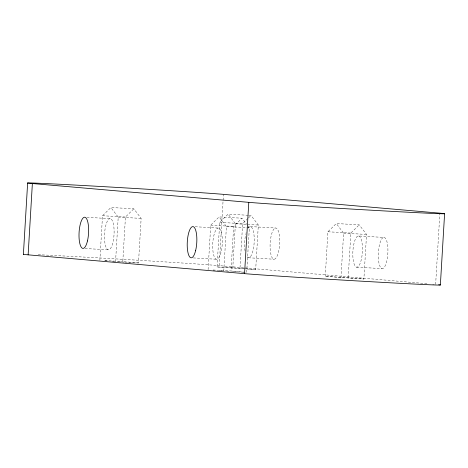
<?xml version="1.0" encoding="UTF-8"?>
<svg xmlns="http://www.w3.org/2000/svg" width="468" height="468" viewBox="0 0 468 468"><rect width="100%" height="100%" fill="white"/><g stroke="black" fill="none" stroke-linecap="round" stroke-linejoin="round"><path stroke-width="0.35" stroke-dasharray="2.34 1.75" d="M99.871 260.302L102.515 215.736L110.893 207.505L133.825 208.804L141.137 218.398L138.493 262.963L124.874 262.191M115.561 261.665L118.211 217.099L110.893 207.505M138.493 262.963L122.797 261.6L125.447 217.035L133.825 208.804M208.079 269.703L210.729 225.143L219.1 216.912L242.032 218.211L246.765 224.418M248.865 215.321L251.018 215.438L258.33 225.032L255.686 269.597L217.064 266.935L219.708 222.37L228.086 214.139L248.151 215.28M426.915 283.702L219.211 265.654L223.447 194.355M223.774 271.066L226.418 226.506L219.1 216.912M245.273 272.241L231.011 271.001L233.655 226.436L242.032 218.211M232.754 268.299L235.404 223.739L228.086 214.139M255.686 269.597L239.99 268.234L242.64 223.669L248.058 218.345M246.7 272.364L249.35 227.805L247.198 224.979M325.272 276.336L327.922 231.777L336.293 223.546L359.225 224.845L366.543 234.439L363.893 278.998L325.272 276.336L363.893 278.998M340.967 277.7L343.611 233.14L336.293 223.546M348.204 277.635L350.848 233.076L359.225 224.845M435.632 284.462L439.867 213.162M248.555 217.86L251.018 215.438M102.515 215.736L125.447 217.035M219.708 222.37L242.64 223.669M118.211 217.099L141.137 218.398M235.404 223.739L258.33 225.032M86.937 217.327L110.232 218.65A15.625 4.75 -86.8 0 1 112.94 242.401A15.625 4.75 -86.8 0 1 104.738 241.687A15.625 4.75 -86.8 0 1 110.232 218.65M250.351 226.582L275.827 228.021A15.625 4.75 -86.8 0 1 278.542 251.772A15.625 4.75 -86.8 0 1 270.34 251.064A15.625 4.75 -86.8 0 1 275.827 228.021M210.729 225.143L233.655 226.436M327.922 231.777L350.848 233.076M226.418 226.506L249.35 227.805M343.611 233.14L366.543 234.439M195.15 226.734L218.439 228.051A15.625 4.75 -86.8 0 1 221.153 251.802A15.625 4.75 -86.8 0 1 212.952 251.088A15.625 4.75 -86.8 0 1 218.439 228.051M358.628 235.989A15.625 4.75 -86.8 0 1 361.232 259.916A15.625 4.75 -86.8 0 1 353.053 258.833A15.625 4.75 -86.8 0 1 358.628 235.989L384.105 237.434A15.625 4.75 -86.8 0 1 386.708 261.355A15.625 4.75 -86.8 0 1 378.53 260.278A15.625 4.75 -86.8 0 1 384.105 237.434M85.082 248.52L108.377 249.842M248.502 257.774L273.979 259.219M193.296 257.926L216.59 259.243M356.645 267.169L382.122 268.614M104.885 260.582L122.797 261.6M217.064 266.935L239.99 268.234M118.427 261.828L124.16 262.15M213.098 269.989L231.011 271.001M226.635 271.229L230.221 271.434M233.087 271.592L245.267 272.282M432.724 284.211L434.175 284.333M104.861 260.734L107.002 260.922M111.992 261.355L114.847 261.6M213.075 270.135L214.502 270.258M219.492 270.697L223.06 271.007M38.195 254.709A100.45 0.877 3.4 0 1 135.773 260.091A100.45 0.877 3.4 0 1 219.217 265.654M247.958 228.314A15.625 4.75 -86.8 0 1 254.159 242.588A15.625 4.75 -86.8 0 1 246.332 255.645M245.051 251.012A15.625 4.75 -86.8 0 1 245.723 234.304M245.928 233.474A15.625 4.75 -86.8 0 1 246.139 232.678"/><path stroke-width="0.7" d="M23.4 254.282L27.635 182.988M438.703 284.749A100.45 0.877 3.4 0 1 364.467 281.35A100.45 0.877 3.4 0 1 244.548 273.645L28.133 254.838L32.368 183.538A100.45 0.877 3.4 0 1 97.467 186.299A100.45 0.877 3.4 0 1 223.452 194.355L439.867 213.162A100.45 0.877 3.4 0 1 374.769 210.401A100.45 0.877 3.4 0 1 248.783 202.346L32.368 183.538M244.553 273.645L248.789 202.346M440.365 285.012L444.6 213.718M28.127 254.838A100.45 0.877 3.4 0 1 23.628 254.241M195.677 250.362A15.625 4.75 -86.8 0 0 192.962 226.606A15.625 4.75 -86.8 0 0 187.475 249.649A15.625 4.75 -86.8 0 0 195.677 250.362M87.463 240.956A15.625 4.75 -86.8 0 0 84.755 217.205A15.625 4.75 -86.8 0 0 79.262 240.242A15.625 4.75 -86.8 0 0 87.463 240.956"/></g></svg>
